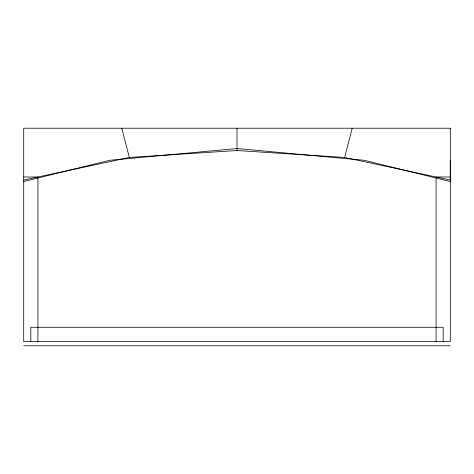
<?xml version="1.0" encoding="UTF-8"?>
<svg xmlns="http://www.w3.org/2000/svg" width="474" height="474" viewBox="0 0 474 474"><rect width="100%" height="100%" fill="white"/><g stroke="black" fill="none" stroke-linecap="round" stroke-linejoin="round"><path stroke-width="0.71" d="M450.3 160.283L450.3 181.542L364.245 160.283L237 148.54L109.755 160.283L23.7 181.542M23.7 180.031L129.343 157.487L237 150.513L344.657 157.487L352.188 128.217M23.7 176.998L37.92 176.998L37.92 341.517M450.3 176.998L436.08 176.998L436.08 341.517M23.7 345.783L450.3 345.783M344.657 157.487L450.3 180.031M121.806 128.217L129.337 157.487M443.19 341.517L443.19 327.297L30.81 327.297L30.81 341.517M237 128.217L237 150.513M450.3 128.217L23.7 128.217L23.7 341.517L450.3 341.517L450.3 128.217"/></g></svg>
